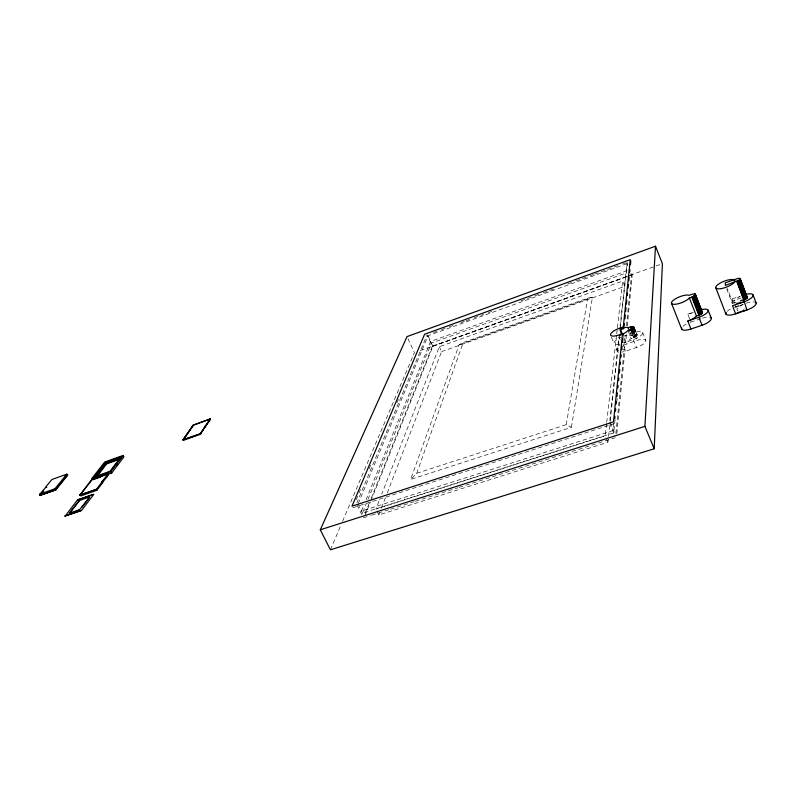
<?xml version="1.0" encoding="UTF-8"?>
<svg xmlns="http://www.w3.org/2000/svg" width="796" height="796" viewBox="0 0 796 796"><rect width="100%" height="100%" fill="white"/><g stroke="black" fill="none" stroke-linecap="round" stroke-linejoin="round"><path stroke-width="0.6" stroke-dasharray="3.98 2.98" d="M616.81 433.651L625.019 349.175A9.661 3.184 -22.1 0 1 622.77 349.832M626.422 334.758L625.706 342.131A9.661 3.184 -22.1 0 0 624.014 342.768M627.258 326.161L632.273 274.56L630.92 271.217M615.895 433.482L625.517 335.733M626.492 325.833L631.487 275.098L630.78 273.346M615.069 419.323L613.696 432.865L362.399 513.141L366.13 503.948M616.95 400.856L617.198 398.388M613.537 423.323L612.781 430.686L361.414 511.151L364.22 504.266M376.866 511.012L378.806 514.972L607.925 442.228L610.054 422.586M610.184 421.363L619.397 335.514M620.154 328.599L627.338 262.292M609.826 420.606L618.95 336.778L620.353 340.19M620.104 326.201L626.9 263.705L428.019 335.703L358.449 503.022M606.582 423.522L605.199 435.8L375.891 509.042L379.493 499.828M606.721 422.288L616.572 335.126M616.711 333.892L617.268 328.987M617.398 327.753L622.671 281.107L439.312 346.738L381.742 494.077M571.409 427.283L592.433 297.197L587.687 298.162L463.173 342.588L459.173 344.718L410.587 479.461L571.409 427.283L566.245 424.636L416.706 473.331L410.587 479.461M566.245 424.636L587.687 298.162M623.318 336.33L633.924 332.688A9.721 3.164 -22 0 1 642.73 333.056A9.721 3.164 -22 0 1 633.327 339.663L623.686 342.957A9.671 3.144 -22.1 0 0 631.029 338.489C637.407 337.494 639.745 331.892 631.288 335.514A9.671 3.144 -22.1 0 0 624.999 335.812M416.706 473.331L463.173 342.588M378.806 514.972L379.692 512.654M381.473 508.027L385.483 497.6M387.264 492.963L441.561 351.653L439.312 346.738M365.185 513.231L369.354 502.873M371.205 498.266L432.308 346.3L427.084 334.857L356.916 502.744M364.827 515.957L370.379 502.117M370.846 500.963L432.885 346.33L428.019 335.703M367.991 499.351L431.392 343.066L626.571 272.859M366.09 499.679L430.636 341.434L629.377 269.844M356.15 499.788L358.548 494.087M359.026 492.943L360.459 489.52M369.095 468.993L371.493 463.292M396.905 402.846L398.348 399.423M330.44 549.797L340.628 525.867M342.569 521.31L414.427 352.668L408 338.758M637.039 335.375L633.974 327.365M433.372 332.599L436.885 331.325M441.551 329.634L445.064 328.36M449.203 326.838L453.859 325.156M460.844 322.619L464.337 321.355M466.088 320.748L469.59 319.475M474.267 317.783L483.61 314.39M488.286 312.699L491.789 311.435M521.002 300.848L533.031 296.47M535.021 295.764L541.18 293.515M543.2 292.799L554.882 288.57M567.737 283.913L571.448 282.54M575.906 280.948L587.747 276.64M589.926 275.874L593.438 274.6M594.602 274.172L618.024 265.665M622.641 264.013L626.173 262.72M420.278 350.568L661.227 264.123M432.308 346.3L626.422 276.66M627.586 276.242L632.273 274.56M432.885 346.33L629.148 275.933M459.173 344.718L592.433 297.197M441.561 351.653L624.8 286.351L622.671 281.107M700.749 318.708L690.898 322.072L687.804 314.171L693.276 312.291M726.708 288.878L732.36 303.694L731.992 298.988L739.832 296.301M741.076 297.953L732.151 301.017L727.395 288.54M733.484 303.306L735.743 302.53M623.706 345.175A9.661 3.194 -22.1 0 1 626.492 344.061L637.079 340.449A9.701 3.204 -21.9 0 1 645.894 340.867A9.701 3.204 -21.9 0 1 636.521 347.484L625.815 351.126A9.661 3.194 -22.1 0 1 621.994 352.091M735.046 307.007L742.877 304.331M633.507 337.534L630.392 329.703M352.787 507.768L614.204 423.641M363.334 517.838L370.429 515.579M371.613 515.201L389.353 509.559M390.538 509.181L414.199 501.659M415.383 501.281L457.959 487.739M459.143 487.361L615.268 437.7M357.971 504.166L363.871 516.116M356.966 504.962L361.742 514.614M606.104 437.939L607.925 442.228M610.025 422.089L615.079 434.059M609.557 423.074L615.069 436.108M611.457 337.255L614.044 343.514M616.442 349.315L617.238 351.245M623.716 337.295L626.492 344.061M623.009 344.3L625.815 351.126M632.143 328.917L635.327 336.738M632.979 331.255L634.342 334.589M631.934 329.027L635.118 336.847M631.726 329.136L634.909 336.947M632.531 331.395L633.895 334.728M631.517 329.245L634.701 337.056M631.298 329.345L634.482 337.156M631.069 329.435L634.263 337.245M630.85 329.534L634.034 337.345M630.621 329.614L633.805 337.424M633.327 339.663L636.521 347.484M630.044 332.25L631.397 335.584M627.964 330.539L631.158 338.34M633.944 326.798L637.218 334.808M633.725 326.639L637.188 335.076M633.855 327.564L636.959 335.484M633.686 327.783L636.87 335.594M633.586 327.892L636.76 335.703M633.467 328.002L636.641 335.812M633.337 328.121L636.511 335.932M633.198 328.231L636.372 336.041M633.039 328.35L636.223 336.161M632.88 328.469L636.064 336.28M632.711 328.579L635.885 336.39M633.626 331.096L634.989 334.439M632.531 328.698L635.706 336.509M632.342 328.808L637.079 340.449M642.621 332.439L645.855 340.439M626.9 263.705L627.726 265.755M734.847 304.281L737.116 310.231M731.992 298.988L733.733 303.575M619.835 344.101A9.671 3.144 -22.1 0 1 613.985 342.797A9.671 3.144 -22.1 0 1 621.089 337.205M738.33 311.077A10.169 3.323 -20.4 0 1 743.305 304.361M746.24 303.186A10.169 3.323 -20.4 0 1 754.13 301.933M744.33 308.639A10.119 3.313 -20.6 0 1 743.563 309.495M727.156 311.316A10.119 3.313 -20.6 0 1 731.574 308.43M734.449 307.216A10.119 3.313 -20.6 0 1 736.827 306.46M737.414 306.311A10.119 3.313 -20.6 0 1 743.215 305.833M735.255 302.997A10.189 3.283 -20.5 0 1 740.26 296.321M683.077 326.34A9.92 3.264 -21.2 0 1 686.441 324.022M690.321 322.28A9.92 3.264 -21.2 0 1 690.898 322.072M687.804 314.171A9.94 3.224 -21.2 0 1 693.734 312.918M702.43 318.141A9.97 3.274 -21 0 1 709.455 317.166M618.92 350.32A9.661 3.184 -22.1 0 1 619.905 344.887M618.98 352.2A9.661 3.194 -22.1 0 1 619.845 347.394"/><path stroke-width="1.19" d="M654.193 448.765L662.401 263.705L655.506 246.203L407.015 336.618L320.29 529.788L330.44 549.797L654.193 448.765L644.919 426.367L655.506 246.203M614.701 418.726L614.96 416.258M615.457 411.343L615.716 408.875M616.213 403.96L616.462 401.502M616.97 396.577L617.348 392.886M617.845 387.96L618.104 385.503M618.601 380.587L618.85 378.12M619.358 373.205L619.736 369.513M620.243 364.588L620.492 362.13M620.989 357.205L621.248 354.747M621.746 349.822L622.124 346.131M622.502 342.439L622.88 338.748M624.163 326.191L624.412 323.733M624.92 318.818L625.298 315.136M625.666 311.445L626.044 307.754M626.422 304.072L626.8 300.381M627.308 295.465L627.556 293.008M628.054 288.092L628.432 284.401M628.81 280.719L629.188 277.028M629.686 272.113L629.944 269.655M630.442 264.74L630.82 261.048M623.278 327.096L623.198 327.116A9.691 3.104 -22.2 0 0 610.512 334.599A9.691 3.104 -22.2 0 0 622.532 333.534L613.467 421.89L352.001 506.166L424.596 334.25L630.253 259.645L623.278 327.096L623.835 328.668A9.691 3.114 -22.2 0 0 619.985 329.773L621.557 334.4M710.38 317.415A9.97 3.274 -21 0 1 702.022 325.246L690.948 329.007L687.814 321.037A9.93 3.224 -21.2 0 0 696.301 316.141C697.216 315.704 704.54 313.654 701.614 311.962M740.26 300.988C741.663 299.933 747.583 299.595 747.066 296.818M204.811 427.203L210.224 419.83L209.945 419.313L205.348 426.109L205.627 426.636M204.472 426.547L205.368 426.099M102.127 482.824L108.465 475.013L107.898 473.988L92.067 479.61L80.197 494.903L80.774 495.938L96.863 490.286L102.465 482.903L102.037 481.749M101.52 481.739L102.674 481.122M46.467 486.525L39.8 494.137L40.367 495.122L55.551 489.709L54.984 488.714L66.864 474.137L67.421 475.113L65.123 475.938M204.582 426.676L205.239 426.606L200.234 433.681L200.512 434.218L183.677 440.238L183.398 439.7L193.398 425.273M182.99 439.969L193.199 425.233L210.283 418.935L193.139 425.114L182.99 439.969L200.433 433.73L205.179 426.487M205.637 426.019L210.283 418.935M200.512 434.218L204.98 426.716M107.241 474.635L111.659 473.073L123.907 456.884L123.121 455.451L104.664 462.088L92.057 478.296L92.873 479.739L100.604 476.993M81.53 510.465L65.023 516.017L81.53 510.465L93.739 494.396L77.501 499.918L93.649 494.246M92.057 478.296L110.853 471.61L123.121 455.451M82.048 507.072L89.062 497.858M96.445 489.301L79.749 495.112L96.445 489.301L102.147 481.769M102.973 482.237L102.395 481.202L108.266 473.67L91.868 479.5L79.779 495.172M116.355 464.456L116.186 463.819L115.33 464.267L109.957 471.332L94.067 476.983L105.45 462.317L121.091 456.705L121.639 457.71L105.997 463.312L95.381 477.023M116.375 464.635L115.818 463.62L121.091 456.705M112.216 469.441L113.629 467.59M118.564 461.103L120.674 458.317L106.405 463.441L96.336 476.446M69.162 513.579L79.68 509.619L89.769 496.933M69.879 512.654L79.361 500.525L69.65 513.102M65.113 516.176L77.501 499.918M97.291 475.948L106.634 463.869L118.713 459.531M55.7 489.769L67.809 474.864L55.76 489.878L39.969 495.371L55.76 489.878M40.029 495.49L43.71 490.843M46.735 487.411L46.178 486.436L51.919 479.51L66.864 474.137M689.386 297.983L689.256 298.132A9.98 3.124 -21.4 0 1 674.978 304.311A9.98 3.124 -21.4 0 1 674.958 299.107A9.98 3.124 -21.4 0 1 689.246 295.296C697.604 291.535 696.371 296.828 689.386 297.983L696.42 315.992M739.942 279.764C741.544 277.734 737.375 278.381 736.429 278.958L725.236 282.859L725.415 285.465L739.942 279.764L746.847 298.062M182.921 439.84L200.433 433.73M116.853 463.949L116.465 464.138M39.8 494.137L54.984 488.714M100.077 475.789L103.42 474.595M79.132 500.654L89.261 497.052M70.237 513.201L78.864 510.206M622.87 335.225L620.154 328.599A9.691 3.104 -22.2 0 1 628.114 327.743C636.81 324.081 634.054 329.673 627.835 330.688A9.691 3.104 -22.2 0 1 621.676 334.628M687.814 321.037L698.898 317.246A9.99 3.234 -21.1 0 0 708.171 311.047A9.99 3.234 -21.1 0 0 701.087 309.724M743.852 301.873L732.519 305.754L735.603 313.843L746.927 310.002L743.633 299.634M320.29 529.788L644.919 426.367M739.982 278.461L747.205 297.624M96.276 489.241L96.863 490.286M110.853 471.61L111.659 473.073M105.45 462.317L105.997 463.312M115.33 464.267L115.888 465.282M622.611 333.494L623.258 335.056M631.387 326.748L632.293 328.977M631.168 326.808L632.531 330.151M630.949 326.877L632.303 330.211M630.721 326.947L632.084 330.28M630.502 327.027L631.855 330.36M628.223 327.813L629.586 331.136M633.248 326.529L634.153 328.758M632.949 326.519L634.004 328.748M632.78 326.519L633.686 328.748M632.601 326.529L633.507 328.758M632.412 326.549L633.317 328.778M632.223 326.579L633.128 328.808M632.024 326.609L632.929 328.838M631.815 326.649L632.721 328.877M631.606 326.698L632.512 328.927M671.486 303.306L681.684 329.096M692.132 297.027L699.167 315.047M691.893 297.107L698.848 315.166M698.898 317.246L702.022 325.246M695.326 294.162L702.53 312.679M695.137 294.072L702.45 312.878M694.908 294.013L702.321 313.087M694.769 293.993L702.231 313.196M695.117 295.276L702.132 313.306M695.008 295.396L702.022 313.415M694.878 295.505L701.893 313.534M694.739 295.624L701.764 313.654M694.59 295.734L701.604 313.763M694.43 295.853L701.445 313.883M694.251 295.973L701.276 314.002M694.072 296.082L701.097 314.112M693.883 296.202L700.908 314.231M693.684 296.311L700.709 314.34M693.475 296.42L700.5 314.45M693.266 296.53L700.291 314.559M693.047 296.639L700.072 314.669M692.818 296.739L699.853 314.768M692.6 296.838L699.624 314.868M692.361 296.938L699.395 314.957M708.151 310.181L711.246 318.161M715.863 287.873L725.902 314.052M740.18 278.55L747.295 297.425M739.862 278.431L747.136 297.734M739.733 278.411L746.956 297.953M739.822 279.874L746.718 298.182M739.683 279.993L746.588 298.291M739.534 280.112L746.439 298.41M739.375 280.222L746.28 298.53M739.205 280.341L746.111 298.649M739.016 280.461L745.922 298.759M738.827 280.57L745.733 298.878M738.628 280.69L745.534 298.988M738.419 280.799L745.335 299.107M738.2 280.908L745.116 299.216M737.982 281.018L744.897 299.316M737.753 281.117L744.668 299.425M737.524 281.227L744.439 299.525M737.295 281.316L744.2 299.614M737.056 281.416L743.971 299.714M736.817 281.495L743.653 299.823M753.106 294.988L756.15 303.097M740.698 311.554A10.119 3.313 -20.6 0 1 729.703 315.107A10.119 3.313 -20.6 0 1 726.201 312.43M755.106 302.172A10.169 3.323 -20.4 0 1 753.205 306.977A10.169 3.323 -20.4 0 1 741.713 311.216M745.583 294.43A10.189 3.283 -20.5 0 1 751.971 297.386A10.189 3.283 -20.5 0 1 736.728 303.206M690.948 329.007A9.92 3.264 -21.2 0 1 681.784 327.982M620.542 335.096A9.691 3.104 -22.2 0 1 619.397 335.514M116.375 463.561L116.674 464.317L116.375 463.561M721.335 288.59A10.179 3.164 -20.9 0 0 734.887 280.62A10.179 3.164 -20.9 0 0 719.813 283.296A10.179 3.164 -20.9 0 0 721.335 288.59"/></g></svg>
